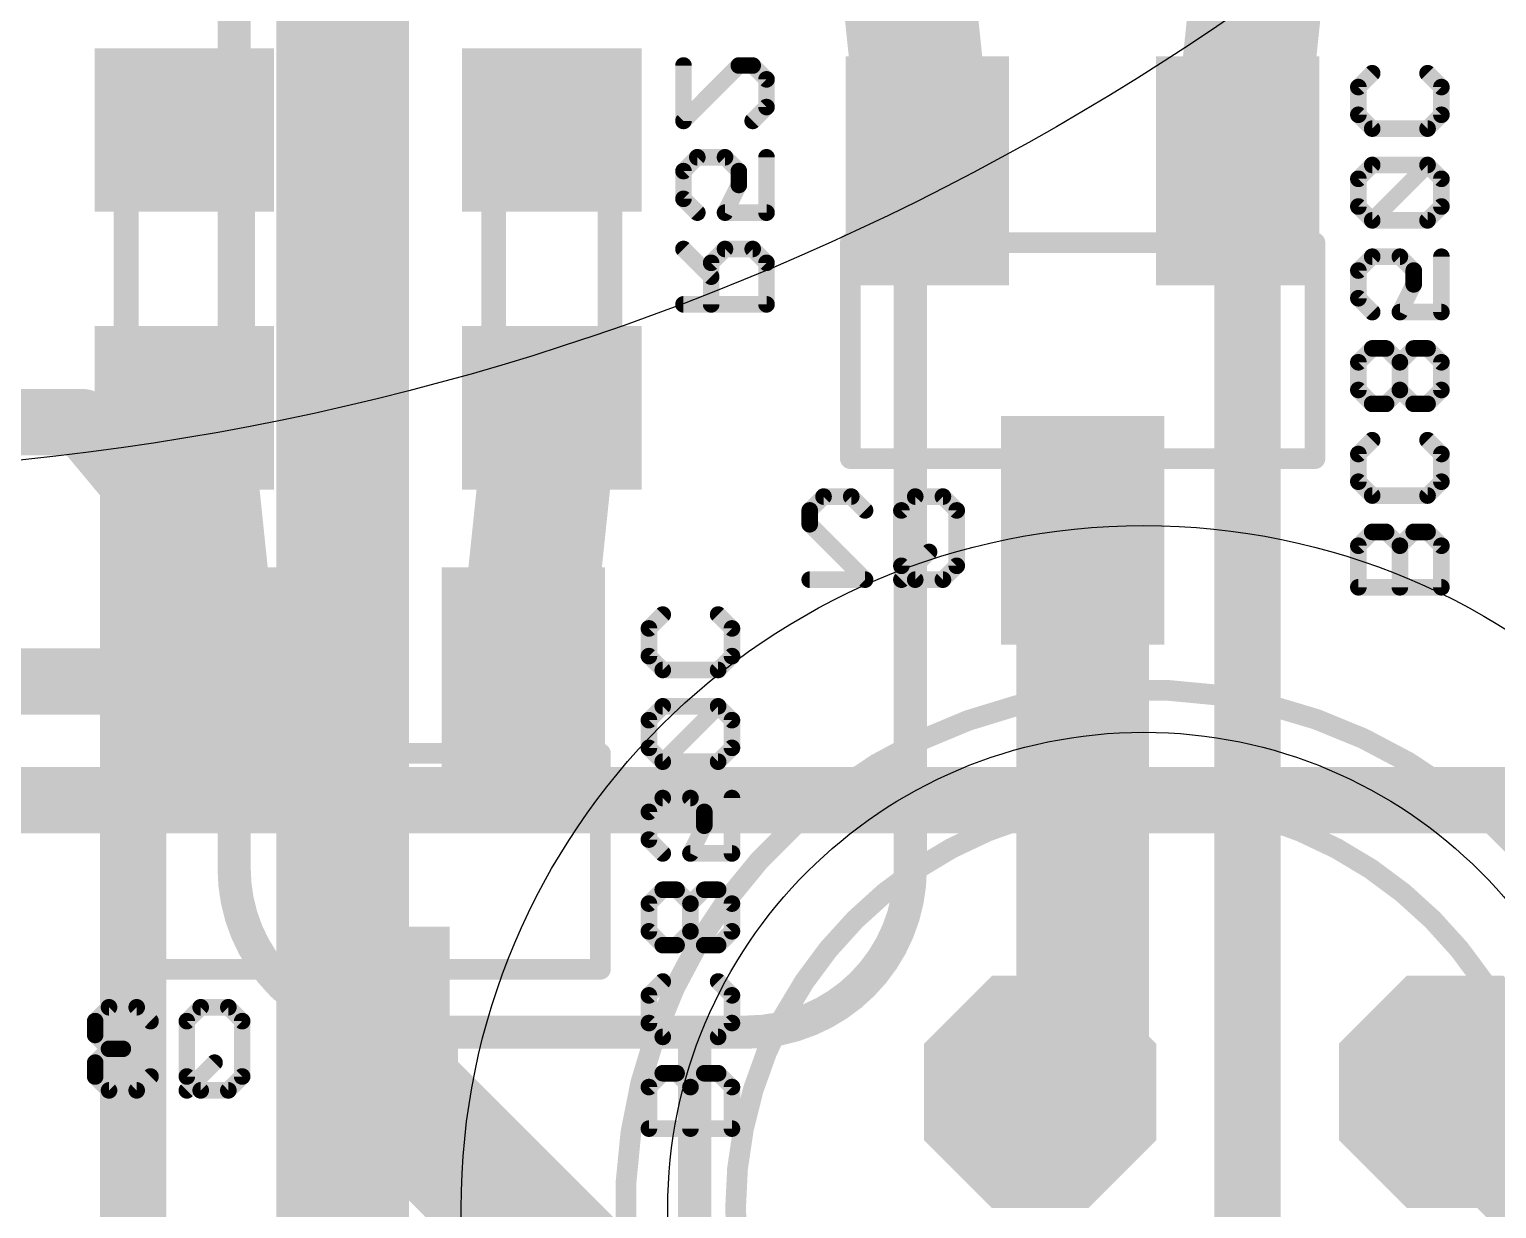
# Model space of a CAD drawing. Header units: inches. Extents: x -5 to 142, y -3 to 122.
# Drawn here: x 119.68 to 128.66, y 73.5 to 80.72 of the extents above; entities that cross this region are included whole.
import ezdxf

# ---------------------------------------------------------------- set-up
doc = ezdxf.new("R2010")
doc.units = ezdxf.units.IN
doc.header["$MEASUREMENT"] = 0
for name, color, linetype in [('1', 22, 'Continuous'), ('15', 22, 'Continuous'), ('16', 175, 'Continuous'), ('17', 82, 'Continuous'), ('2', 175, 'Continuous'), ('21', 253, 'Continuous'), ('22', 253, 'Continuous'), ('26', 253, 'Continuous'), ('28', 253, 'Continuous'), ('52', 253, 'Continuous')]:
    doc.layers.add(name, color=color, linetype=linetype)

# ---------------------------------------------------------------- blocks, each defined once
blk = doc.blocks.new('OCTAGONP')
at = {"const_width": 0.5}
blk.add_lwpolyline([(-0.25, -0.1036), (-0.25, 0.1036), (-0.1036, 0.25), (0.1036, 0.25), (0.25, 0.1036), (0.25, -0.1036), (0.1036, -0.25), (-0.1036, -0.25), (-0.25, -0.1036), (-0.25, 0.1036)], dxfattribs=at)
blk = doc.blocks.new('ROUNDP')
at = {"const_width": 0.5}
blk.add_lwpolyline([(0, -0.25, 1), (0, 0.25, 1), (0, -0.25)], format="xyb", dxfattribs=at)
blk = doc.blocks.new('RECT')
blk.add_solid([(-0.5, -0.5), (0.5, -0.5), (-0.5, 0.5), (0.5, 0.5)])

msp = doc.modelspace()

# ---------------------------------------------------------------- linework, layer by layer
for centre, radius in [((118, 94), 16), ((126.5, 73.5), 4.18), ((126.5, 73.5), 2.915)]:
    msp.add_circle(centre, radius)
at = {"layer": '1'}
for points, const_width in [([(121.5938, 81.9062), (121.5938, 57.7188)], 0.8128), ([(110.0625, 78.3125), (120, 78.3125)], 0.4064), ([(120, 78.3125), (120.3125, 77.9375)], 0.4064), ([(120.3125, 77.9375), (120.3125, 73.0625)], 0.4064)]:
    msp.add_lwpolyline(points, dxfattribs=dict(at, const_width=const_width))
at = {"layer": '1', "const_width": 0.2032}
for points in [[(120.0781, 78.3775, 1), (119.9219, 78.2475)], [(120, 78.2109, 1), (120, 78.4141)], [(120.4141, 77.9375, 1), (120.2109, 77.9375)], [(120.2344, 77.8725, 1), (120.3906, 78.0025)]]:
    msp.add_lwpolyline(points, format="xyb", dxfattribs=at)
at = {"layer": '15', "const_width": 0.4064}
msp.add_lwpolyline([(127.135, 72.7856), (127.135, 82)], dxfattribs=at)
at = {"layer": '16'}
for points, const_width in [([(125, 81.525), (125.175, 79.85)], 0.8128), ([(127.25, 81.525), (127.075, 79.85)], 0.8128), ([(120.625, 78.4), (120.8, 76.725)], 0.8128), ([(122.875, 78.4), (122.7, 76.725)], 0.8128), ([(126.125, 77.65), (126.125, 74.4744)], 0.8128), ([(120.8, 76.725), (118.225, 76.725)], 0.4064), ([(121.75, 74.525), (121.75, 74.375)], 0.8128), ([(126.125, 74.4744), (125.865, 74.2144)], 0.8128), ([(121.75, 74.375), (123.25, 72.875)], 0.8128), ([(128.405, 74.2144), (129.3444, 73.275)], 0.8128)]:
    msp.add_lwpolyline(points, dxfattribs=dict(at, const_width=const_width))
for points, const_width in [([(124.9729, 79.8289, 1), (125.3771, 79.8711)], 0.4064), ([(126.8729, 79.8711, 1), (127.2771, 79.8289)], 0.4064), ([(120.8271, 78.4211, 1), (120.4229, 78.3789)], 0.4064), ([(123.0771, 78.3789, 1), (122.6729, 78.4211)], 0.4064), ([(126.3282, 77.65, 1), (125.9218, 77.65)], 0.4064), ([(120.5979, 76.7039, 1), (121.0021, 76.7461)], 0.4064), ([(120.8, 76.6234, 1), (120.8, 76.8266)], 0.2032), ([(122.4979, 76.7461, 1), (122.9021, 76.7039)], 0.4064), ([(121.9532, 74.525, 1), (121.5468, 74.525)], 0.4064), ([(126.2687, 74.3307, 1), (125.9813, 74.6181)], 0.4064), ([(121.8937, 74.5187, 1), (121.6063, 74.2313)], 0.4064), ([(125.9218, 74.4744, 1), (126.3282, 74.4744)], 0.4064), ([(121.5468, 74.375, 1), (121.9532, 74.375)], 0.4064), ([(128.5487, 74.3581, 1), (128.2613, 74.0707)], 0.4064), ([(125.7213, 74.3581, 1), (126.0087, 74.0707)], 0.4064)]:
    msp.add_lwpolyline(points, format="xyb", dxfattribs=dict(at, const_width=const_width))
at = {"layer": '2', "const_width": 0.4064}
msp.add_lwpolyline([(115.0938, 76), (130.0312, 76)], dxfattribs=at)
at = {"layer": '21', "const_width": 0.2032}
for points in [[(120.93, 75.58), (120.93, 81.63)], [(125.07, 81.63), (125.07, 75.58)], [(124.07, 74.58), (121.93, 74.58)], [(122.2, 68.62), (122.2, 74.53)], [(123.75, 68.62), (123.75, 74.53)]]:
    msp.add_lwpolyline(points, dxfattribs=at)
at = {"layer": '21'}
for points, const_width in [([(120.93, 75.58, 0.4142), (121.93, 74.58)], 0.2032), ([(120.9808, 75.58, 1), (120.8792, 75.58)], 0.1016), ([(124.07, 74.58, 0.4142), (125.07, 75.58)], 0.2032), ([(125.1208, 75.58, 1), (125.0192, 75.58)], 0.1016), ([(120.8792, 75.58, 1), (120.9808, 75.58)], 0.1016), ([(125.0192, 75.58, 1), (125.1208, 75.58)], 0.1016), ([(121.93, 74.6308, 1), (121.93, 74.5292)], 0.1016), ([(121.93, 74.5292, 1), (121.93, 74.6308)], 0.1016), ([(124.07, 74.6308, 1), (124.07, 74.5292)], 0.1016), ([(124.07, 74.5292, 1), (124.07, 74.6308)], 0.1016), ([(122.2508, 74.53, 1), (122.1492, 74.53)], 0.1016), ([(123.8008, 74.53, 1), (123.6992, 74.53)], 0.1016)]:
    msp.add_lwpolyline(points, format="xyb", dxfattribs=dict(at, const_width=const_width))
at = {"layer": '22', "const_width": 0.127}
for points in [[(129.04, 75.405, 3), (129.04, 71.595)], [(126.5, 71, 1), (126.5, 76, 1), (126.5, 71)]]:
    msp.add_lwpolyline(points, format="xyb", dxfattribs=at)
at = {"layer": '26', "const_width": 0.1016}
for points in [[(123.6812, 80.4947), (123.6812, 80.1557)], [(123.6812, 80.1557), (124.0202, 80.4947)], [(124.0202, 80.4947), (124.1049, 80.4947)], [(124.1049, 80.4947), (124.1896, 80.41)], [(124.1896, 80.41), (124.1896, 80.2405)], [(124.1896, 80.2405), (124.1049, 80.1557)], [(123.7659, 79.9334), (123.6812, 79.8486)], [(123.9354, 79.9334), (123.7659, 79.9334)], [(124.0202, 79.8486), (123.9354, 79.9334)], [(124.1896, 79.9334), (124.1896, 79.5944)], [(123.6812, 79.8486), (123.6812, 79.6792)], [(124.0202, 79.7639), (124.0202, 79.8486)], [(123.9354, 79.5944), (124.0202, 79.7639)], [(123.6812, 79.6792), (123.7659, 79.5944)], [(124.1896, 79.5944), (123.9354, 79.5944)], [(123.8507, 79.2026), (123.6812, 79.3721)], [(123.9354, 79.3721), (123.8507, 79.2873)], [(124.1049, 79.3721), (123.9354, 79.3721)], [(124.1896, 79.2873), (124.1049, 79.3721)], [(123.8507, 79.2873), (123.8507, 79.0331)], [(124.1896, 79.0331), (124.1896, 79.2873)], [(123.6812, 79.0331), (124.1896, 79.0331)], [(124.4541, 77.7724), (124.5388, 77.8571)], [(124.5388, 77.8571), (124.7083, 77.8571)], [(124.7083, 77.8571), (124.793, 77.7724)], [(125.1001, 77.8571), (125.0154, 77.7724)], [(125.2696, 77.8571), (125.1001, 77.8571)], [(125.3543, 77.7724), (125.2696, 77.8571)], [(124.4541, 77.6877), (124.4541, 77.7724)], [(125.0154, 77.7724), (125.0154, 77.4334)], [(125.3543, 77.4334), (125.3543, 77.7724)], [(124.793, 77.3487), (124.4541, 77.6877)], [(125.1848, 77.5182), (125.0154, 77.3487)], [(125.0154, 77.4334), (125.1001, 77.3487)], [(125.2696, 77.3487), (125.3543, 77.4334)], [(124.4541, 77.3487), (124.793, 77.3487)], [(125.1001, 77.3487), (125.2696, 77.3487)], [(120.1638, 74.7321), (120.0791, 74.6474)], [(120.3333, 74.7321), (120.1638, 74.7321)], [(120.418, 74.6474), (120.3333, 74.7321)], [(120.7251, 74.7321), (120.6404, 74.6474)], [(120.8946, 74.7321), (120.7251, 74.7321)], [(120.9793, 74.6474), (120.8946, 74.7321)], [(120.0791, 74.6474), (120.0791, 74.5627)], [(120.6404, 74.6474), (120.6404, 74.3084)], [(120.9793, 74.3084), (120.9793, 74.6474)], [(120.0791, 74.5627), (120.1638, 74.4779)], [(120.1638, 74.4779), (120.0791, 74.3932)], [(120.1638, 74.4779), (120.2485, 74.4779)], [(120.0791, 74.3932), (120.0791, 74.3084)], [(120.8098, 74.3932), (120.6404, 74.2237)], [(120.0791, 74.3084), (120.1638, 74.2237)], [(120.3333, 74.2237), (120.418, 74.3084)], [(120.6404, 74.3084), (120.7251, 74.2237)], [(120.8946, 74.2237), (120.9793, 74.3084)], [(120.1638, 74.2237), (120.3333, 74.2237)], [(120.7251, 74.2237), (120.8946, 74.2237)]]:
    msp.add_lwpolyline(points, dxfattribs=at)
at = {"layer": '26', "const_width": 0.0508}
for points in [[(123.7066, 80.4947, 1), (123.6558, 80.4947)], [(124.0202, 80.5201, 1), (124.0202, 80.4693)], [(124.0381, 80.4767, 1), (124.0022, 80.5127)], [(124.1229, 80.5127, 1), (124.0869, 80.4767)], [(124.1049, 80.4693, 1), (124.1049, 80.5201)], [(124.215, 80.41, 1), (124.1642, 80.41)], [(124.1717, 80.392, 1), (124.2076, 80.4279)], [(124.1642, 80.2405, 1), (124.215, 80.2405)], [(124.2076, 80.2225, 1), (124.1717, 80.2584)], [(123.6632, 80.1737, 1), (123.6992, 80.1378)], [(123.6558, 80.1557, 1), (123.7066, 80.1557)], [(124.0869, 80.1737, 1), (124.1229, 80.1378)], [(123.7659, 79.9588, 1), (123.7659, 79.908)], [(123.7839, 79.9154, 1), (123.748, 79.9513)], [(123.9534, 79.9513, 1), (123.9175, 79.9154)], [(123.9354, 79.908, 1), (123.9354, 79.9588)], [(124.215, 79.9334, 1), (124.1642, 79.9334)], [(123.7066, 79.8486, 1), (123.6558, 79.8486)], [(123.6632, 79.8666, 1), (123.6992, 79.8307)], [(124.0456, 79.8486, 1), (123.9948, 79.8486)], [(124.0022, 79.8307, 1), (124.0381, 79.8666)], [(123.9948, 79.7639, 1), (124.0456, 79.7639)], [(124.0429, 79.7525, 1), (123.9974, 79.7753)], [(123.6992, 79.6971, 1), (123.6632, 79.6612)], [(123.6558, 79.6792, 1), (123.7066, 79.6792)], [(123.748, 79.5765, 1), (123.7839, 79.6124)], [(123.9354, 79.6198, 1), (123.9354, 79.569)], [(123.9127, 79.6058, 1), (123.9581, 79.5831)], [(124.1642, 79.5944, 1), (124.215, 79.5944)], [(124.1896, 79.569, 1), (124.1896, 79.6198)], [(123.6992, 79.39, 1), (123.6632, 79.3541)], [(123.9354, 79.3975, 1), (123.9354, 79.3467)], [(123.9534, 79.3541, 1), (123.9175, 79.39)], [(124.1229, 79.39, 1), (124.0869, 79.3541)], [(124.1049, 79.3467, 1), (124.1049, 79.3975)], [(123.8761, 79.2873, 1), (123.8253, 79.2873)], [(123.8327, 79.3053, 1), (123.8686, 79.2694)], [(124.215, 79.2873, 1), (124.1642, 79.2873)], [(124.1717, 79.2694, 1), (124.2076, 79.3053)], [(123.8327, 79.1846, 1), (123.8686, 79.2206)], [(123.6812, 79.0585, 1), (123.6812, 79.0077)], [(124.1896, 79.0077, 1), (124.1896, 79.0585)], [(123.8253, 79.0331, 1), (123.8761, 79.0331)], [(124.1642, 79.0331, 1), (124.215, 79.0331)], [(124.5388, 77.8825, 1), (124.5388, 77.8317)], [(124.5568, 77.8392, 1), (124.5208, 77.8751)], [(124.7262, 77.8751, 1), (124.6903, 77.8392)], [(124.7083, 77.8317, 1), (124.7083, 77.8825)], [(125.1001, 77.8825, 1), (125.1001, 77.8317)], [(125.1181, 77.8392, 1), (125.0821, 77.8751)], [(125.2875, 77.8751, 1), (125.2516, 77.8392)], [(125.2696, 77.8317, 1), (125.2696, 77.8825)], [(124.4361, 77.7904, 1), (124.472, 77.7544)], [(124.4795, 77.7724, 1), (124.4287, 77.7724)], [(124.7751, 77.7544, 1), (124.811, 77.7904)], [(124.9974, 77.7904, 1), (125.0333, 77.7544)], [(125.0408, 77.7724, 1), (124.99, 77.7724)], [(125.3797, 77.7724, 1), (125.3289, 77.7724)], [(125.3364, 77.7544, 1), (125.3723, 77.7904)], [(124.472, 77.7056, 1), (124.4361, 77.6697)], [(124.4287, 77.6877, 1), (124.4795, 77.6877)], [(125.2028, 77.5002, 1), (125.1669, 77.5361)], [(125.0333, 77.4514, 1), (124.9974, 77.4155)], [(124.99, 77.4334, 1), (125.0408, 77.4334)], [(125.3289, 77.4334, 1), (125.3797, 77.4334)], [(125.3723, 77.4155, 1), (125.3364, 77.4514)], [(124.4541, 77.3741, 1), (124.4541, 77.3233)], [(124.7751, 77.3307, 1), (124.811, 77.3667)], [(124.793, 77.3233, 1), (124.793, 77.3741)], [(124.9974, 77.3667, 1), (125.0333, 77.3307)], [(125.1001, 77.3741, 1), (125.1001, 77.3233)], [(125.0821, 77.3307, 1), (125.1181, 77.3667)], [(125.2516, 77.3667, 1), (125.2875, 77.3307)], [(125.2696, 77.3233, 1), (125.2696, 77.3741)], [(120.1638, 74.7575, 1), (120.1638, 74.7067)], [(120.1818, 74.7142, 1), (120.1458, 74.7501)], [(120.3512, 74.7501, 1), (120.3153, 74.7142)], [(120.3333, 74.7067, 1), (120.3333, 74.7575)], [(120.7251, 74.7575, 1), (120.7251, 74.7067)], [(120.7431, 74.7142, 1), (120.7071, 74.7501)], [(120.9125, 74.7501, 1), (120.8766, 74.7142)], [(120.8946, 74.7067, 1), (120.8946, 74.7575)], [(120.0611, 74.6654, 1), (120.097, 74.6294)], [(120.1045, 74.6474, 1), (120.0537, 74.6474)], [(120.4001, 74.6294, 1), (120.436, 74.6654)], [(120.6224, 74.6654, 1), (120.6583, 74.6294)], [(120.6658, 74.6474, 1), (120.615, 74.6474)], [(121.0047, 74.6474, 1), (120.9539, 74.6474)], [(120.9614, 74.6294, 1), (120.9973, 74.6654)], [(120.097, 74.5806, 1), (120.0611, 74.5447)], [(120.0537, 74.5627, 1), (120.1045, 74.5627)], [(120.1638, 74.5033, 1), (120.1638, 74.4525)], [(120.1818, 74.46, 1), (120.1458, 74.4959)], [(120.1458, 74.46, 1), (120.1818, 74.4959)], [(120.2485, 74.4525, 1), (120.2485, 74.5033)], [(120.1045, 74.3932, 1), (120.0537, 74.3932)], [(120.0611, 74.4111, 1), (120.097, 74.3752)], [(120.8278, 74.3752, 1), (120.7919, 74.4111)], [(120.097, 74.3264, 1), (120.0611, 74.2905)], [(120.0537, 74.3084, 1), (120.1045, 74.3084)], [(120.436, 74.2905, 1), (120.4001, 74.3264)], [(120.6583, 74.3264, 1), (120.6224, 74.2905)], [(120.615, 74.3084, 1), (120.6658, 74.3084)], [(120.9539, 74.3084, 1), (121.0047, 74.3084)], [(120.9973, 74.2905, 1), (120.9614, 74.3264)], [(120.1638, 74.2491, 1), (120.1638, 74.1983)], [(120.1458, 74.2057, 1), (120.1818, 74.2417)], [(120.3153, 74.2417, 1), (120.3512, 74.2057)], [(120.3333, 74.1983, 1), (120.3333, 74.2491)], [(120.6224, 74.2417, 1), (120.6583, 74.2057)], [(120.7251, 74.2491, 1), (120.7251, 74.1983)], [(120.7071, 74.2057, 1), (120.7431, 74.2417)], [(120.8766, 74.2417, 1), (120.9125, 74.2057)], [(120.8946, 74.1983, 1), (120.8946, 74.2491)]]:
    msp.add_lwpolyline(points, format="xyb", dxfattribs=at)
at = {"layer": '28', "const_width": 0.1016}
for points in [[(127.8133, 80.3628), (127.898, 80.4476)], [(128.237, 80.4476), (128.3217, 80.3628)], [(127.8133, 80.1933), (127.8133, 80.3628)], [(128.3217, 80.3628), (128.3217, 80.1933)], [(127.898, 80.1086), (127.8133, 80.1933)], [(128.3217, 80.1933), (128.237, 80.1086)], [(128.237, 80.1086), (127.898, 80.1086)], [(127.898, 79.8862), (127.8133, 79.8015)], [(128.237, 79.8862), (127.898, 79.8862)], [(127.898, 79.5473), (128.237, 79.8862)], [(128.3217, 79.8015), (128.237, 79.8862)], [(127.8133, 79.8015), (127.8133, 79.632)], [(128.3217, 79.632), (128.3217, 79.8015)], [(127.8133, 79.632), (127.898, 79.5473)], [(127.898, 79.5473), (128.237, 79.5473)], [(128.237, 79.5473), (128.3217, 79.632)], [(127.898, 79.3249), (127.8133, 79.2402)], [(128.0675, 79.3249), (127.898, 79.3249)], [(128.1523, 79.2402), (128.0675, 79.3249)], [(128.3217, 79.3249), (128.3217, 78.986)], [(127.8133, 79.2402), (127.8133, 79.0707)], [(128.1523, 79.1555), (128.1523, 79.2402)], [(128.0675, 78.986), (128.1523, 79.1555)], [(127.8133, 79.0707), (127.898, 78.986)], [(128.3217, 78.986), (128.0675, 78.986)], [(127.898, 78.7636), (127.8133, 78.6789)], [(127.9828, 78.7636), (127.898, 78.7636)], [(128.0675, 78.6789), (127.9828, 78.7636)], [(128.1523, 78.7636), (128.0675, 78.6789)], [(128.237, 78.7636), (128.1523, 78.7636)], [(128.3217, 78.6789), (128.237, 78.7636)], [(127.8133, 78.6789), (127.8133, 78.5094)], [(128.0675, 78.5094), (128.0675, 78.6789)], [(128.3217, 78.5094), (128.3217, 78.6789)], [(127.8133, 78.5094), (127.898, 78.4247)], [(127.9828, 78.4247), (128.0675, 78.5094)], [(128.0675, 78.5094), (128.1523, 78.4247)], [(128.237, 78.4247), (128.3217, 78.5094)], [(127.898, 78.4247), (127.9828, 78.4247)], [(128.1523, 78.4247), (128.237, 78.4247)], [(127.8133, 78.1176), (127.898, 78.2023)], [(128.237, 78.2023), (128.3217, 78.1176)], [(127.8133, 77.9481), (127.8133, 78.1176)], [(128.3217, 78.1176), (128.3217, 77.9481)], [(127.898, 77.8634), (127.8133, 77.9481)], [(128.3217, 77.9481), (128.237, 77.8634)], [(128.237, 77.8634), (127.898, 77.8634)], [(127.898, 77.641), (127.8133, 77.5563)], [(127.9828, 77.641), (127.898, 77.641)], [(128.0675, 77.5563), (127.9828, 77.641)], [(128.1523, 77.641), (128.0675, 77.5563)], [(128.237, 77.641), (128.1523, 77.641)], [(128.3217, 77.5563), (128.237, 77.641)], [(127.8133, 77.5563), (127.8133, 77.3021)], [(128.0675, 77.3021), (128.0675, 77.5563)], [(128.3217, 77.3021), (128.3217, 77.5563)], [(127.8133, 77.3021), (128.3217, 77.3021)], [(123.4696, 77.0503), (123.5543, 77.1351)], [(123.8932, 77.1351), (123.978, 77.0503)], [(123.4696, 76.8808), (123.4696, 77.0503)], [(123.978, 77.0503), (123.978, 76.8808)], [(123.5543, 76.7961), (123.4696, 76.8808)], [(123.978, 76.8808), (123.8932, 76.7961)], [(123.8932, 76.7961), (123.5543, 76.7961)], [(123.5543, 76.5737), (123.4696, 76.489)], [(123.8932, 76.5737), (123.5543, 76.5737)], [(123.5543, 76.2348), (123.8932, 76.5737)], [(123.978, 76.489), (123.8932, 76.5737)], [(123.4696, 76.489), (123.4696, 76.3195)], [(123.978, 76.3195), (123.978, 76.489)], [(123.4696, 76.3195), (123.5543, 76.2348)], [(123.8932, 76.2348), (123.978, 76.3195)], [(123.5543, 76.2348), (123.8932, 76.2348)], [(123.5543, 76.0124), (123.4696, 75.9277)], [(123.7238, 76.0124), (123.5543, 76.0124)], [(123.8085, 75.9277), (123.7238, 76.0124)], [(123.978, 76.0124), (123.978, 75.6735)], [(123.4696, 75.9277), (123.4696, 75.7582)], [(123.8085, 75.843), (123.8085, 75.9277)], [(123.7238, 75.6735), (123.8085, 75.843)], [(123.4696, 75.7582), (123.5543, 75.6735)], [(123.978, 75.6735), (123.7238, 75.6735)], [(123.5543, 75.4511), (123.4696, 75.3664)], [(123.639, 75.4511), (123.5543, 75.4511)], [(123.7238, 75.3664), (123.639, 75.4511)], [(123.8085, 75.4511), (123.7238, 75.3664)], [(123.8932, 75.4511), (123.8085, 75.4511)], [(123.978, 75.3664), (123.8932, 75.4511)], [(123.4696, 75.3664), (123.4696, 75.1969)], [(123.7238, 75.1969), (123.7238, 75.3664)], [(123.978, 75.1969), (123.978, 75.3664)], [(123.4696, 75.1969), (123.5543, 75.1122)], [(123.639, 75.1122), (123.7238, 75.1969)], [(123.7238, 75.1969), (123.8085, 75.1122)], [(123.8932, 75.1122), (123.978, 75.1969)], [(123.5543, 75.1122), (123.639, 75.1122)], [(123.8085, 75.1122), (123.8932, 75.1122)], [(123.4696, 74.8051), (123.5543, 74.8898)], [(123.8932, 74.8898), (123.978, 74.8051)], [(123.4696, 74.6356), (123.4696, 74.8051)], [(123.978, 74.8051), (123.978, 74.6356)], [(123.5543, 74.5509), (123.4696, 74.6356)], [(123.978, 74.6356), (123.8932, 74.5509)], [(123.8932, 74.5509), (123.5543, 74.5509)], [(123.5543, 74.3285), (123.4696, 74.2438)], [(123.639, 74.3285), (123.5543, 74.3285)], [(123.7238, 74.2438), (123.639, 74.3285)], [(123.8085, 74.3285), (123.7238, 74.2438)], [(123.8932, 74.3285), (123.8085, 74.3285)], [(123.978, 74.2438), (123.8932, 74.3285)], [(123.4696, 74.2438), (123.4696, 73.9896)], [(123.7238, 73.9896), (123.7238, 74.2438)], [(123.978, 73.9896), (123.978, 74.2438)], [(123.4696, 73.9896), (123.978, 73.9896)]]:
    msp.add_lwpolyline(points, dxfattribs=at)
at = {"layer": '28', "const_width": 0.0508}
for points in [[(127.916, 80.4296, 1), (127.8801, 80.4655)], [(128.255, 80.4655, 1), (128.219, 80.4296)], [(127.8387, 80.3628, 1), (127.7879, 80.3628)], [(128.3471, 80.3628, 1), (128.2963, 80.3628)], [(127.7953, 80.3808, 1), (127.8313, 80.3449)], [(128.3038, 80.3449, 1), (128.3397, 80.3808)], [(127.8313, 80.2113, 1), (127.7953, 80.1754)], [(128.3397, 80.1754, 1), (128.3038, 80.2113)], [(127.7879, 80.1933, 1), (127.8387, 80.1933)], [(127.898, 80.134, 1), (127.898, 80.0832)], [(127.8801, 80.0906, 1), (127.916, 80.1266)], [(128.219, 80.1266, 1), (128.255, 80.0906)], [(128.237, 80.0832, 1), (128.237, 80.134)], [(128.2963, 80.1933, 1), (128.3471, 80.1933)], [(127.898, 79.9116, 1), (127.898, 79.8608)], [(127.916, 79.8683, 1), (127.8801, 79.9042)], [(128.255, 79.9042, 1), (128.219, 79.8683)], [(128.255, 79.8683, 1), (128.219, 79.9042)], [(128.237, 79.8608, 1), (128.237, 79.9116)], [(127.7953, 79.8195, 1), (127.8313, 79.7835)], [(127.8387, 79.8015, 1), (127.7879, 79.8015)], [(128.3471, 79.8015, 1), (128.2963, 79.8015)], [(128.3038, 79.7835, 1), (128.3397, 79.8195)], [(127.8313, 79.65, 1), (127.7953, 79.6141)], [(127.7879, 79.632, 1), (127.8387, 79.632)], [(127.898, 79.5727, 1), (127.898, 79.5219)], [(128.237, 79.5219, 1), (128.237, 79.5727)], [(128.2963, 79.632, 1), (128.3471, 79.632)], [(128.3397, 79.6141, 1), (128.3038, 79.65)], [(127.8801, 79.5652, 1), (127.916, 79.5293)], [(127.8801, 79.5293, 1), (127.916, 79.5652)], [(128.219, 79.5652, 1), (128.255, 79.5293)], [(127.898, 79.3503, 1), (127.898, 79.2995)], [(127.916, 79.307, 1), (127.8801, 79.3429)], [(128.0855, 79.3429, 1), (128.0496, 79.307)], [(128.0675, 79.2995, 1), (128.0675, 79.3503)], [(128.3471, 79.3249, 1), (128.2963, 79.3249)], [(127.7953, 79.2582, 1), (127.8313, 79.2222)], [(127.8387, 79.2402, 1), (127.7879, 79.2402)], [(128.1777, 79.2402, 1), (128.1269, 79.2402)], [(128.1343, 79.2222, 1), (128.1702, 79.2582)], [(128.1269, 79.1555, 1), (128.1777, 79.1555)], [(128.175, 79.1441, 1), (128.1295, 79.1668)], [(127.8313, 79.0887, 1), (127.7953, 79.0528)], [(127.7879, 79.0707, 1), (127.8387, 79.0707)], [(127.8801, 78.968, 1), (127.916, 79.0039)], [(128.0675, 79.0114, 1), (128.0675, 78.9606)], [(128.0448, 78.9973, 1), (128.0902, 78.9746)], [(128.2963, 78.986, 1), (128.3471, 78.986)], [(128.3217, 78.9606, 1), (128.3217, 79.0114)], [(127.898, 78.789, 1), (127.898, 78.7382)], [(127.916, 78.7457, 1), (127.8801, 78.7816)], [(128.0007, 78.7816, 1), (127.9648, 78.7457)], [(127.9828, 78.7382, 1), (127.9828, 78.789)], [(128.1523, 78.789, 1), (128.1523, 78.7382)], [(128.1702, 78.7457, 1), (128.1343, 78.7816)], [(128.255, 78.7816, 1), (128.219, 78.7457)], [(128.237, 78.7382, 1), (128.237, 78.789)], [(127.8387, 78.6789, 1), (127.7879, 78.6789)], [(127.7953, 78.6968, 1), (127.8313, 78.6609)], [(128.0929, 78.6789, 1), (128.0421, 78.6789)], [(128.0496, 78.6968, 1), (128.0855, 78.6609)], [(128.0496, 78.6609, 1), (128.0855, 78.6968)], [(128.3471, 78.6789, 1), (128.2963, 78.6789)], [(128.3038, 78.6609, 1), (128.3397, 78.6968)], [(127.8313, 78.5274, 1), (127.7953, 78.4914)], [(127.7879, 78.5094, 1), (127.8387, 78.5094)], [(128.0855, 78.5274, 1), (128.0496, 78.4914)], [(128.0421, 78.5094, 1), (128.0929, 78.5094)], [(128.0855, 78.4914, 1), (128.0496, 78.5274)], [(128.2963, 78.5094, 1), (128.3471, 78.5094)], [(128.3397, 78.4914, 1), (128.3038, 78.5274)], [(127.898, 78.4501, 1), (127.898, 78.3993)], [(127.8801, 78.4067, 1), (127.916, 78.4426)], [(127.9648, 78.4426, 1), (128.0007, 78.4067)], [(127.9828, 78.3993, 1), (127.9828, 78.4501)], [(128.1523, 78.4501, 1), (128.1523, 78.3993)], [(128.1343, 78.4067, 1), (128.1702, 78.4426)], [(128.219, 78.4426, 1), (128.255, 78.4067)], [(128.237, 78.3993, 1), (128.237, 78.4501)], [(127.916, 78.1844, 1), (127.8801, 78.2203)], [(128.255, 78.2203, 1), (128.219, 78.1844)], [(127.8387, 78.1176, 1), (127.7879, 78.1176)], [(127.7953, 78.1355, 1), (127.8313, 78.0996)], [(128.3471, 78.1176, 1), (128.2963, 78.1176)], [(128.3038, 78.0996, 1), (128.3397, 78.1355)], [(127.8313, 77.9661, 1), (127.7953, 77.9301)], [(128.3397, 77.9301, 1), (128.3038, 77.9661)], [(127.7879, 77.9481, 1), (127.8387, 77.9481)], [(127.898, 77.8888, 1), (127.898, 77.838)], [(127.8801, 77.8454, 1), (127.916, 77.8813)], [(128.219, 77.8813, 1), (128.255, 77.8454)], [(128.237, 77.838, 1), (128.237, 77.8888)], [(128.2963, 77.9481, 1), (128.3471, 77.9481)], [(127.898, 77.6664, 1), (127.898, 77.6156)], [(127.916, 77.623, 1), (127.8801, 77.659)], [(128.0007, 77.659, 1), (127.9648, 77.623)], [(127.9828, 77.6156, 1), (127.9828, 77.6664)], [(128.1523, 77.6664, 1), (128.1523, 77.6156)], [(128.1702, 77.623, 1), (128.1343, 77.659)], [(128.255, 77.659, 1), (128.219, 77.623)], [(128.237, 77.6156, 1), (128.237, 77.6664)], [(127.8387, 77.5563, 1), (127.7879, 77.5563)], [(127.7953, 77.5742, 1), (127.8313, 77.5383)], [(128.0929, 77.5563, 1), (128.0421, 77.5563)], [(128.0496, 77.5742, 1), (128.0855, 77.5383)], [(128.0496, 77.5383, 1), (128.0855, 77.5742)], [(128.3471, 77.5563, 1), (128.2963, 77.5563)], [(128.3038, 77.5383, 1), (128.3397, 77.5742)], [(127.8133, 77.3274, 1), (127.8133, 77.2767)], [(128.3217, 77.2767, 1), (128.3217, 77.3274)], [(127.7879, 77.3021, 1), (127.8387, 77.3021)], [(128.0421, 77.3021, 1), (128.0929, 77.3021)], [(128.2963, 77.3021, 1), (128.3471, 77.3021)], [(123.5722, 77.1171, 1), (123.5363, 77.153)], [(123.9112, 77.153, 1), (123.8753, 77.1171)], [(123.495, 77.0503, 1), (123.4442, 77.0503)], [(123.4516, 77.0683, 1), (123.4875, 77.0324)], [(124.0034, 77.0503, 1), (123.9526, 77.0503)], [(123.96, 77.0324, 1), (123.9959, 77.0683)], [(123.4875, 76.8988, 1), (123.4516, 76.8629)], [(123.4442, 76.8808, 1), (123.495, 76.8808)], [(123.9526, 76.8808, 1), (124.0034, 76.8808)], [(123.9959, 76.8629, 1), (123.96, 76.8988)], [(123.5543, 76.8215, 1), (123.5543, 76.7707)], [(123.5363, 76.7781, 1), (123.5722, 76.8141)], [(123.8753, 76.8141, 1), (123.9112, 76.7781)], [(123.8932, 76.7707, 1), (123.8932, 76.8215)], [(123.5543, 76.5991, 1), (123.5543, 76.5483)], [(123.5722, 76.5558, 1), (123.5363, 76.5917)], [(123.9112, 76.5917, 1), (123.8753, 76.5558)], [(123.9112, 76.5558, 1), (123.8753, 76.5917)], [(123.8932, 76.5483, 1), (123.8932, 76.5991)], [(123.4516, 76.507, 1), (123.4875, 76.471)], [(123.495, 76.489, 1), (123.4442, 76.489)], [(124.0034, 76.489, 1), (123.9526, 76.489)], [(123.96, 76.471, 1), (123.9959, 76.507)], [(123.4875, 76.3375, 1), (123.4516, 76.3016)], [(123.9959, 76.3016, 1), (123.96, 76.3375)], [(123.4442, 76.3195, 1), (123.495, 76.3195)], [(123.5543, 76.2602, 1), (123.5543, 76.2094)], [(123.5363, 76.2527, 1), (123.5722, 76.2168)], [(123.5363, 76.2168, 1), (123.5722, 76.2527)], [(123.8753, 76.2527, 1), (123.9112, 76.2168)], [(123.8932, 76.2094, 1), (123.8932, 76.2602)], [(123.9526, 76.3195, 1), (124.0034, 76.3195)], [(123.5543, 76.0378, 1), (123.5543, 75.987)], [(123.5722, 75.9945, 1), (123.5363, 76.0304)], [(123.7417, 76.0304, 1), (123.7058, 75.9945)], [(123.7238, 75.987, 1), (123.7238, 76.0378)], [(124.0034, 76.0124, 1), (123.9526, 76.0124)], [(123.4516, 75.9457, 1), (123.4875, 75.9097)], [(123.495, 75.9277, 1), (123.4442, 75.9277)], [(123.8339, 75.9277, 1), (123.7831, 75.9277)], [(123.7905, 75.9097, 1), (123.8265, 75.9457)], [(123.7831, 75.843, 1), (123.8339, 75.843)], [(123.8312, 75.8316, 1), (123.7858, 75.8543)], [(123.4875, 75.7762, 1), (123.4516, 75.7403)], [(123.4442, 75.7582, 1), (123.495, 75.7582)], [(123.5363, 75.6555, 1), (123.5722, 75.6914)], [(123.701, 75.6848, 1), (123.7465, 75.6621)], [(123.7238, 75.6989, 1), (123.7238, 75.6481)], [(123.9526, 75.6735, 1), (124.0034, 75.6735)], [(123.978, 75.6481, 1), (123.978, 75.6989)], [(123.5543, 75.4765, 1), (123.5543, 75.4257)], [(123.5722, 75.4332, 1), (123.5363, 75.4691)], [(123.657, 75.4691, 1), (123.6211, 75.4332)], [(123.639, 75.4257, 1), (123.639, 75.4765)], [(123.8085, 75.4765, 1), (123.8085, 75.4257)], [(123.8265, 75.4332, 1), (123.7905, 75.4691)], [(123.9112, 75.4691, 1), (123.8753, 75.4332)], [(123.8932, 75.4257, 1), (123.8932, 75.4765)], [(123.495, 75.3664, 1), (123.4442, 75.3664)], [(123.4516, 75.3843, 1), (123.4875, 75.3484)], [(123.7492, 75.3664, 1), (123.6984, 75.3664)], [(123.7058, 75.3843, 1), (123.7417, 75.3484)], [(123.7058, 75.3484, 1), (123.7417, 75.3843)], [(124.0034, 75.3664, 1), (123.9526, 75.3664)], [(123.96, 75.3484, 1), (123.9959, 75.3843)], [(123.4875, 75.2149, 1), (123.4516, 75.1789)], [(123.4442, 75.1969, 1), (123.495, 75.1969)], [(123.7417, 75.2149, 1), (123.7058, 75.1789)], [(123.6984, 75.1969, 1), (123.7492, 75.1969)], [(123.7417, 75.1789, 1), (123.7058, 75.2149)], [(123.9526, 75.1969, 1), (124.0034, 75.1969)], [(123.9959, 75.1789, 1), (123.96, 75.2149)], [(123.5543, 75.1376, 1), (123.5543, 75.0868)], [(123.5363, 75.0942, 1), (123.5722, 75.1301)], [(123.6211, 75.1301, 1), (123.657, 75.0942)], [(123.639, 75.0868, 1), (123.639, 75.1376)], [(123.8085, 75.1376, 1), (123.8085, 75.0868)], [(123.7905, 75.0942, 1), (123.8265, 75.1301)], [(123.8753, 75.1301, 1), (123.9112, 75.0942)], [(123.8932, 75.0868, 1), (123.8932, 75.1376)], [(123.5722, 74.8719, 1), (123.5363, 74.9078)], [(123.9112, 74.9078, 1), (123.8753, 74.8719)], [(123.495, 74.8051, 1), (123.4442, 74.8051)], [(123.4516, 74.823, 1), (123.4875, 74.7871)], [(124.0034, 74.8051, 1), (123.9526, 74.8051)], [(123.96, 74.7871, 1), (123.9959, 74.823)], [(123.4875, 74.6536, 1), (123.4516, 74.6176)], [(123.4442, 74.6356, 1), (123.495, 74.6356)], [(123.9526, 74.6356, 1), (124.0034, 74.6356)], [(123.9959, 74.6176, 1), (123.96, 74.6536)], [(123.5543, 74.5763, 1), (123.5543, 74.5255)], [(123.5363, 74.5329, 1), (123.5722, 74.5688)], [(123.8753, 74.5688, 1), (123.9112, 74.5329)], [(123.8932, 74.5255, 1), (123.8932, 74.5763)], [(123.5543, 74.3539, 1), (123.5543, 74.3031)], [(123.5722, 74.3105, 1), (123.5363, 74.3465)], [(123.657, 74.3465, 1), (123.6211, 74.3105)], [(123.639, 74.3031, 1), (123.639, 74.3539)], [(123.8085, 74.3539, 1), (123.8085, 74.3031)], [(123.8265, 74.3105, 1), (123.7905, 74.3465)], [(123.9112, 74.3465, 1), (123.8753, 74.3105)], [(123.8932, 74.3031, 1), (123.8932, 74.3539)], [(123.495, 74.2438, 1), (123.4442, 74.2438)], [(123.4516, 74.2617, 1), (123.4875, 74.2258)], [(123.7492, 74.2438, 1), (123.6984, 74.2438)], [(123.7058, 74.2617, 1), (123.7417, 74.2258)], [(123.7058, 74.2258, 1), (123.7417, 74.2617)], [(124.0034, 74.2438, 1), (123.9526, 74.2438)], [(123.96, 74.2258, 1), (123.9959, 74.2617)], [(123.4696, 74.0149, 1), (123.4696, 73.9642)], [(123.978, 73.9642, 1), (123.978, 74.0149)], [(123.4442, 73.9896, 1), (123.495, 73.9896)], [(123.6984, 73.9896, 1), (123.7492, 73.9896)], [(123.9526, 73.9896, 1), (124.0034, 73.9896)]]:
    msp.add_lwpolyline(points, format="xyb", dxfattribs=at)
at = {"layer": '52'}
for points, const_width in [([(120.269, 78.818), (120.269, 79.682)], 0.1524), ([(120.981, 79.682), (120.981, 78.818)], 0.1524), ([(122.519, 78.818), (122.519, 79.682)], 0.1524), ([(123.231, 79.682), (123.231, 78.818)], 0.1524), ([(127.5474, 79.4104), (124.7026, 79.4104)], 0.127), ([(124.7026, 79.4104), (124.7026, 78.0896)], 0.127), ([(127.5474, 78.0896), (127.5474, 79.4104)], 0.127), ([(124.7026, 78.0896), (127.5474, 78.0896)], 0.127), ([(123.1724, 76.2854), (120.3276, 76.2854)], 0.127), ([(120.3276, 76.2854), (120.3276, 74.9646)], 0.127), ([(123.1724, 74.9646), (123.1724, 76.2854)], 0.127), ([(120.3276, 74.9646), (123.1724, 74.9646)], 0.127)]:
    msp.add_lwpolyline(points, dxfattribs=dict(at, const_width=const_width))
for points, const_width in [([(120.3071, 79.682, 1), (120.2309, 79.682)], 0.0762), ([(121.0191, 79.682, 1), (120.9429, 79.682)], 0.0762), ([(122.5571, 79.682, 1), (122.4809, 79.682)], 0.0762), ([(123.2691, 79.682, 1), (123.1929, 79.682)], 0.0762), ([(124.7026, 79.4422, 1), (124.7026, 79.3787)], 0.0635), ([(124.7344, 79.4104, 1), (124.6709, 79.4104)], 0.0635), ([(127.5792, 79.4104, 1), (127.5157, 79.4104)], 0.0635), ([(127.5474, 79.3787, 1), (127.5474, 79.4422)], 0.0635), ([(120.2309, 78.818, 1), (120.3071, 78.818)], 0.0762), ([(120.9429, 78.818, 1), (121.0191, 78.818)], 0.0762), ([(122.4809, 78.818, 1), (122.5571, 78.818)], 0.0762), ([(123.1929, 78.818, 1), (123.2691, 78.818)], 0.0762), ([(124.7026, 78.1214, 1), (124.7026, 78.0579)], 0.0635), ([(124.6709, 78.0896, 1), (124.7344, 78.0896)], 0.0635), ([(127.5157, 78.0896, 1), (127.5792, 78.0896)], 0.0635), ([(127.5474, 78.0579, 1), (127.5474, 78.1214)], 0.0635), ([(120.3276, 76.3172, 1), (120.3276, 76.2537)], 0.0635), ([(120.3594, 76.2854, 1), (120.2959, 76.2854)], 0.0635), ([(123.2042, 76.2854, 1), (123.1407, 76.2854)], 0.0635), ([(123.1724, 76.2537, 1), (123.1724, 76.3172)], 0.0635), ([(120.3276, 74.9964, 1), (120.3276, 74.9329)], 0.0635), ([(123.1724, 74.9329, 1), (123.1724, 74.9964)], 0.0635), ([(120.2959, 74.9646, 1), (120.3594, 74.9646)], 0.0635), ([(123.1407, 74.9646, 1), (123.2042, 74.9646)], 0.0635)]:
    msp.add_lwpolyline(points, format="xyb", dxfattribs=dict(at, const_width=const_width))

# ---------------------------------------------------------------- block references
at = {"layer": '16', "yscale": 1.1, "rotation": 270}
for p in [(120.625, 80.1), (122.875, 80.1), (120.625, 78.4), (122.875, 78.4)]:
    msp.add_blockref('RECT', p, dxfattribs=at)
at = {"layer": '16', "yscale": 1.4}
for p in [(125.175, 79.85), (127.075, 79.85), (126.125, 77.65), (120.8, 76.725), (122.7, 76.725), (121.75, 74.525)]:
    msp.add_blockref('RECT', p, dxfattribs=at)
at = {"layer": '17', "rotation": 90}
for name, p, xscale, yscale in [('OCTAGONP', (125.865, 74.2144), 1.4224, 1.4224), ('OCTAGONP', (125.865, 74.2144), 1.4224, 1.4224), ('OCTAGONP', (128.405, 74.2144), 1.4224, 1.4224), ('OCTAGONP', (128.405, 74.2144), 1.4224, 1.4224), ('ROUNDP', (125.865, 74.2144), 1.2064, 1.2064), ('ROUNDP', (125.865, 74.2144), 1.2064, 1.2064), ('ROUNDP', (128.405, 74.2144), 1.2064, 1.2064), ('ROUNDP', (128.405, 74.2144), 1.2064, 1.2064)]:
    msp.add_blockref(name, p, dxfattribs=dict(at, xscale=xscale, yscale=yscale))
at = {"layer": '52', "xscale": 0.4064, "yscale": 0.8636, "rotation": 270}
for p in [(120.625, 79.885), (122.875, 79.885), (120.625, 78.615), (122.875, 78.615)]:
    msp.add_blockref('RECT', p, dxfattribs=at)
at = {"layer": '52', "xscale": 0.4572, "yscale": 0.5842}
for p in [(125.1852, 79.7533), (127.0648, 79.7533), (126.125, 77.7467), (120.8102, 76.6283), (122.6898, 76.6283), (121.75, 74.6217)]:
    msp.add_blockref('RECT', p, dxfattribs=at)

doc.saveas('drawing.dxf')
